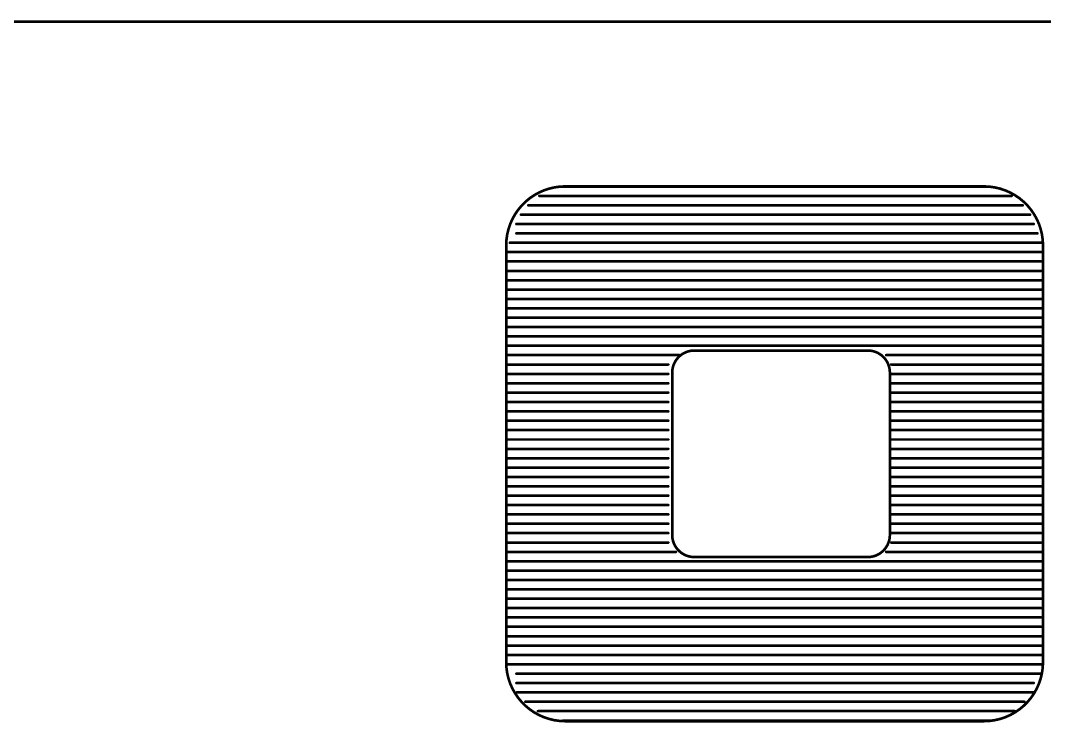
# Model space of a CAD drawing. Extents: x 100 to 134.1, y 89.8 to 141.6.
# Drawn here: x 120.648 to 124.458, y 92.392 to 95.005 of the extents above; entities that cross this region are included whole.
import ezdxf

# ---------------------------------------------------------------- set-up
doc = ezdxf.new("R2010")
doc.units = 0
doc.layers.get('0').update_dxf_attribs({"linetype": 'CONTINUOUS'})
doc.layers.add('MASK-BOTTOM_PHO', color=5, linetype='CONTINUOUS')
doc.layers.add('SILK-BOTTOM_PHO', color=14, linetype='CONTINUOUS')

# ---------------------------------------------------------------- blocks, each defined once
blk = doc.blocks.new('ROUND_233')
at = {"const_width": 0.004952}
blk.add_lwpolyline([(-0.002476, 0, 1), (0.002476, 0, 1)], format="xyb", close=True, dxfattribs=at)

msp = doc.modelspace()

# ---------------------------------------------------------------- linework, layer by layer
at = {"layer": 'MASK-BOTTOM_PHO', "const_width": 0.009906}
for points in [[(127.625094, 95.000064), (100.32492, 95.000064)], [(122.667522, 94.386908), (124.243592, 94.386908)], [(122.674634, 94.387416), (124.23267, 94.387416)], [(122.578622, 94.35211), (124.335794, 94.35211)], [(122.53722, 94.317058), (124.376942, 94.317058)], [(122.509788, 94.28226), (124.404374, 94.28226)], [(122.493024, 94.247462), (124.417836, 94.247462)], [(122.493024, 94.212664), (124.431806, 94.212664)], [(122.454924, 92.616528), (122.454924, 94.167706)], [(122.46864, 94.177612), (124.452634, 94.177612)], [(124.45238, 94.167706), (124.45238, 92.616528)], [(122.458226, 94.142814), (124.445522, 94.142814)], [(122.458226, 94.108016), (124.445522, 94.108016)], [(122.458226, 94.072964), (124.445522, 94.072964)], [(122.458226, 94.038166), (124.445522, 94.038166)], [(122.458226, 94.003368), (124.445522, 94.003368)], [(122.458226, 93.96857), (124.445522, 93.96857)], [(122.458226, 93.933518), (124.445522, 93.933518)], [(122.458226, 93.89872), (124.445522, 93.89872)], [(122.458226, 93.863922), (124.445522, 93.863922)], [(122.458226, 93.82887), (124.445522, 93.82887)], [(122.458226, 93.794072), (124.445522, 93.794072)], [(123.155202, 93.776546), (123.800362, 93.776546)], [(122.458226, 93.759274), (123.100084, 93.759274)], [(123.868942, 93.759274), (124.445522, 93.759274)], [(122.458226, 93.724476), (123.05792, 93.724476)], [(123.887992, 93.724476), (124.445522, 93.724476)], [(122.458226, 93.689424), (123.05792, 93.689424)], [(123.072652, 93.090238), (123.072652, 93.69425)], [(123.882658, 93.69425), (123.882658, 93.090238)], [(123.887992, 93.689424), (124.445522, 93.689424)], [(122.458226, 93.654626), (123.05792, 93.654626)], [(122.458226, 93.619828), (123.05792, 93.619828)], [(123.887992, 93.654626), (124.445522, 93.654626)], [(123.887992, 93.619828), (124.445522, 93.619828)], [(122.458226, 93.584776), (123.05792, 93.584776)], [(123.887992, 93.584776), (124.445522, 93.584776)], [(122.458226, 93.549978), (123.05792, 93.549978)], [(123.887992, 93.549978), (124.445522, 93.549978)], [(122.458226, 93.51518), (123.05792, 93.51518)], [(123.887992, 93.51518), (124.445522, 93.51518)], [(122.458226, 93.480382), (123.05792, 93.480382)], [(123.887992, 93.480382), (124.445522, 93.480382)], [(122.458226, 93.44533), (123.05792, 93.44533)], [(123.887992, 93.44533), (124.445522, 93.44533)], [(122.458226, 93.410532), (123.05792, 93.410532)], [(123.887992, 93.410532), (124.445522, 93.410532)], [(122.458226, 93.375734), (123.05792, 93.375734)], [(123.887992, 93.375734), (124.445522, 93.375734)], [(122.458226, 93.340936), (123.05792, 93.340936)], [(123.887992, 93.340936), (124.445522, 93.340936)], [(122.458226, 93.305884), (123.05792, 93.305884)], [(123.887992, 93.305884), (124.445522, 93.305884)], [(122.458226, 93.271086), (123.05792, 93.271086)], [(123.887992, 93.271086), (124.445522, 93.271086)], [(122.458226, 93.236288), (123.05792, 93.236288)], [(122.458226, 93.201236), (123.05792, 93.201236)], [(123.887992, 93.236288), (124.445522, 93.236288)], [(123.887992, 93.201236), (124.445522, 93.201236)], [(122.458226, 93.166438), (123.05792, 93.166438)], [(123.887992, 93.166438), (124.445522, 93.166438)], [(122.458226, 93.13164), (123.05792, 93.13164)], [(123.887992, 93.13164), (124.445522, 93.13164)], [(122.458226, 93.096842), (123.05792, 93.096842)], [(123.887992, 93.096842), (124.445522, 93.096842)], [(122.458226, 93.06179), (123.05792, 93.06179)], [(123.887992, 93.06179), (124.445522, 93.06179)], [(122.458226, 93.026992), (123.086368, 93.026992)], [(123.868942, 93.026992), (124.445522, 93.026992)], [(122.458226, 92.992194), (124.445522, 92.992194)], [(123.800362, 93.007688), (123.155202, 93.007688)], [(122.458226, 92.957142), (124.445522, 92.957142)], [(122.458226, 92.922344), (124.445522, 92.922344)], [(122.458226, 92.887546), (124.445522, 92.887546)], [(122.458226, 92.852748), (124.445522, 92.852748)], [(122.458226, 92.817696), (124.445522, 92.817696)], [(122.458226, 92.782898), (124.445522, 92.782898)], [(122.458226, 92.7481), (124.445522, 92.7481)], [(122.458226, 92.713048), (124.445522, 92.713048)], [(122.458226, 92.67825), (124.445522, 92.67825)], [(122.458226, 92.643452), (124.445522, 92.643452)], [(122.458226, 92.608654), (124.445522, 92.608654)], [(122.493024, 92.573602), (124.445522, 92.573602)], [(122.493024, 92.538804), (124.417836, 92.538804)], [(122.494802, 92.504006), (124.417836, 92.504006)], [(122.526298, 92.469208), (124.383038, 92.469208)], [(122.573034, 92.434156), (124.34824, 92.434156)], [(122.667522, 92.399358), (124.253244, 92.399358)], [(124.23267, 92.396818), (122.674634, 92.396818)]]:
    msp.add_lwpolyline(points, dxfattribs=at)
for points in [[(122.674634, 94.387416, 0.4142136), (122.454924, 94.167706)], [(124.45238, 94.167706, 0.4142136), (124.23267, 94.387416)], [(123.155202, 93.776546, 0.4142207), (123.072652, 93.69425)], [(123.882658, 93.69425, 0.4142136), (123.800362, 93.776546)], [(123.072652, 93.090238, 0.4142136), (123.155202, 93.007688)], [(123.800362, 93.007688, 0.4142207), (123.882658, 93.090238)], [(122.454924, 92.616528, 0.4142136), (122.674634, 92.396818)], [(124.23267, 92.396818, 0.4142136), (124.45238, 92.616528)]]:
    msp.add_lwpolyline(points, format="xyb", dxfattribs=at)
at = {"layer": 'SILK-BOTTOM_PHO', "const_width": 0.009906}
for points in [[(127.625094, 95.000064), (100.32492, 95.000064)], [(122.667522, 94.386908), (124.243592, 94.386908)], [(122.674634, 94.387416), (124.23267, 94.387416)], [(122.578622, 94.35211), (124.335794, 94.35211)], [(122.53722, 94.317058), (124.376942, 94.317058)], [(122.509788, 94.28226), (124.404374, 94.28226)], [(122.493024, 94.247462), (124.417836, 94.247462)], [(122.493024, 94.212664), (124.431806, 94.212664)], [(122.454924, 92.616528), (122.454924, 94.167706)], [(122.46864, 94.177612), (124.452634, 94.177612)], [(124.45238, 94.167706), (124.45238, 92.616528)], [(122.458226, 94.142814), (124.445522, 94.142814)], [(122.458226, 94.108016), (124.445522, 94.108016)], [(122.458226, 94.072964), (124.445522, 94.072964)], [(122.458226, 94.038166), (124.445522, 94.038166)], [(122.458226, 94.003368), (124.445522, 94.003368)], [(122.458226, 93.96857), (124.445522, 93.96857)], [(122.458226, 93.933518), (124.445522, 93.933518)], [(122.458226, 93.89872), (124.445522, 93.89872)], [(122.458226, 93.863922), (124.445522, 93.863922)], [(122.458226, 93.82887), (124.445522, 93.82887)], [(122.458226, 93.794072), (124.445522, 93.794072)], [(123.155202, 93.776546), (123.800362, 93.776546)], [(122.458226, 93.759274), (123.100084, 93.759274)], [(123.868942, 93.759274), (124.445522, 93.759274)], [(122.458226, 93.724476), (123.05792, 93.724476)], [(123.887992, 93.724476), (124.445522, 93.724476)], [(122.458226, 93.689424), (123.05792, 93.689424)], [(123.072652, 93.090238), (123.072652, 93.69425)], [(123.882658, 93.69425), (123.882658, 93.090238)], [(123.887992, 93.689424), (124.445522, 93.689424)], [(122.458226, 93.654626), (123.05792, 93.654626)], [(122.458226, 93.619828), (123.05792, 93.619828)], [(123.887992, 93.654626), (124.445522, 93.654626)], [(123.887992, 93.619828), (124.445522, 93.619828)], [(122.458226, 93.584776), (123.05792, 93.584776)], [(123.887992, 93.584776), (124.445522, 93.584776)], [(122.458226, 93.549978), (123.05792, 93.549978)], [(123.887992, 93.549978), (124.445522, 93.549978)], [(122.458226, 93.51518), (123.05792, 93.51518)], [(123.887992, 93.51518), (124.445522, 93.51518)], [(122.458226, 93.480382), (123.05792, 93.480382)], [(123.887992, 93.480382), (124.445522, 93.480382)], [(122.458226, 93.44533), (123.05792, 93.44533)], [(123.887992, 93.44533), (124.445522, 93.44533)], [(122.458226, 93.410532), (123.05792, 93.410532)], [(123.887992, 93.410532), (124.445522, 93.410532)], [(122.458226, 93.375734), (123.05792, 93.375734)], [(123.887992, 93.375734), (124.445522, 93.375734)], [(122.458226, 93.340936), (123.05792, 93.340936)], [(123.887992, 93.340936), (124.445522, 93.340936)], [(122.458226, 93.305884), (123.05792, 93.305884)], [(123.887992, 93.305884), (124.445522, 93.305884)], [(122.458226, 93.271086), (123.05792, 93.271086)], [(123.887992, 93.271086), (124.445522, 93.271086)], [(122.458226, 93.236288), (123.05792, 93.236288)], [(122.458226, 93.201236), (123.05792, 93.201236)], [(123.887992, 93.236288), (124.445522, 93.236288)], [(123.887992, 93.201236), (124.445522, 93.201236)], [(122.458226, 93.166438), (123.05792, 93.166438)], [(123.887992, 93.166438), (124.445522, 93.166438)], [(122.458226, 93.13164), (123.05792, 93.13164)], [(123.887992, 93.13164), (124.445522, 93.13164)], [(122.458226, 93.096842), (123.05792, 93.096842)], [(123.887992, 93.096842), (124.445522, 93.096842)], [(122.458226, 93.06179), (123.05792, 93.06179)], [(123.887992, 93.06179), (124.445522, 93.06179)], [(122.458226, 93.026992), (123.086368, 93.026992)], [(123.868942, 93.026992), (124.445522, 93.026992)], [(122.458226, 92.992194), (124.445522, 92.992194)], [(123.800362, 93.007688), (123.155202, 93.007688)], [(122.458226, 92.957142), (124.445522, 92.957142)], [(122.458226, 92.922344), (124.445522, 92.922344)], [(122.458226, 92.887546), (124.445522, 92.887546)], [(122.458226, 92.852748), (124.445522, 92.852748)], [(122.458226, 92.817696), (124.445522, 92.817696)], [(122.458226, 92.782898), (124.445522, 92.782898)], [(122.458226, 92.7481), (124.445522, 92.7481)], [(122.458226, 92.713048), (124.445522, 92.713048)], [(122.458226, 92.67825), (124.445522, 92.67825)], [(122.458226, 92.643452), (124.445522, 92.643452)], [(122.458226, 92.608654), (124.445522, 92.608654)], [(122.493024, 92.573602), (124.445522, 92.573602)], [(122.493024, 92.538804), (124.417836, 92.538804)], [(122.494802, 92.504006), (124.417836, 92.504006)], [(122.526298, 92.469208), (124.383038, 92.469208)], [(122.573034, 92.434156), (124.34824, 92.434156)], [(122.667522, 92.399358), (124.253244, 92.399358)], [(124.23267, 92.396818), (122.674634, 92.396818)]]:
    msp.add_lwpolyline(points, dxfattribs=at)
for points in [[(122.674634, 94.387416, 0.4142136), (122.454924, 94.167706)], [(124.45238, 94.167706, 0.4142136), (124.23267, 94.387416)], [(123.155202, 93.776546, 0.4142207), (123.072652, 93.69425)], [(123.882658, 93.69425, 0.4142136), (123.800362, 93.776546)], [(123.072652, 93.090238, 0.4142136), (123.155202, 93.007688)], [(123.800362, 93.007688, 0.4142207), (123.882658, 93.090238)], [(122.454924, 92.616528, 0.4142136), (122.674634, 92.396818)], [(124.23267, 92.396818, 0.4142136), (124.45238, 92.616528)]]:
    msp.add_lwpolyline(points, format="xyb", dxfattribs=at)

# ---------------------------------------------------------------- block references
at = {"layer": 'MASK-BOTTOM_PHO'}
for p in [(122.667522, 94.386908), (122.674634, 94.387416), (122.674634, 94.387416), (124.23267, 94.387416), (124.23267, 94.387416), (124.243592, 94.386908), (122.578622, 94.35211), (124.335794, 94.35211), (122.53722, 94.317058), (124.376942, 94.317058), (122.509788, 94.28226), (124.404374, 94.28226), (122.493024, 94.247462), (124.417836, 94.247462), (122.493024, 94.212664), (124.431806, 94.212664), (122.454924, 94.167706), (122.454924, 94.167706), (122.46864, 94.177612), (124.45238, 94.167706), (124.45238, 94.167706), (124.452634, 94.177612), (122.458226, 94.142814), (124.445522, 94.142814), (122.458226, 94.108016), (124.445522, 94.108016), (122.458226, 94.072964), (124.445522, 94.072964), (122.458226, 94.038166), (122.458226, 94.003368), (124.445522, 94.038166), (124.445522, 94.003368), (122.458226, 93.96857), (124.445522, 93.96857), (122.458226, 93.933518), (124.445522, 93.933518), (122.458226, 93.89872), (124.445522, 93.89872), (122.458226, 93.863922), (124.445522, 93.863922), (122.458226, 93.82887), (124.445522, 93.82887), (122.458226, 93.794072), (123.155202, 93.776546), (123.155202, 93.776546), (123.800362, 93.776546), (123.800362, 93.776546), (124.445522, 93.794072), (122.458226, 93.759274), (123.100084, 93.759274), (123.868942, 93.759274), (124.445522, 93.759274), (122.458226, 93.724476), (123.05792, 93.724476), (123.887992, 93.724476), (124.445522, 93.724476), (122.458226, 93.689424), (123.05792, 93.689424), (123.072652, 93.69425), (123.072652, 93.69425), (123.882658, 93.69425), (123.882658, 93.69425), (123.887992, 93.689424), (124.445522, 93.689424), (122.458226, 93.654626), (122.458226, 93.619828), (123.05792, 93.654626), (123.05792, 93.619828), (123.887992, 93.654626), (123.887992, 93.619828), (124.445522, 93.654626), (124.445522, 93.619828), (122.458226, 93.584776), (123.05792, 93.584776), (123.887992, 93.584776), (124.445522, 93.584776), (122.458226, 93.549978), (123.05792, 93.549978), (123.887992, 93.549978), (124.445522, 93.549978), (122.458226, 93.51518), (123.05792, 93.51518), (123.887992, 93.51518), (124.445522, 93.51518), (122.458226, 93.480382), (123.05792, 93.480382), (123.887992, 93.480382), (124.445522, 93.480382), (122.458226, 93.44533), (123.05792, 93.44533), (123.887992, 93.44533), (124.445522, 93.44533), (122.458226, 93.410532), (123.05792, 93.410532), (123.887992, 93.410532), (124.445522, 93.410532), (122.458226, 93.375734), (123.05792, 93.375734), (123.887992, 93.375734), (124.445522, 93.375734), (122.458226, 93.340936), (123.05792, 93.340936), (123.887992, 93.340936), (124.445522, 93.340936), (122.458226, 93.305884), (123.05792, 93.305884), (123.887992, 93.305884), (124.445522, 93.305884), (122.458226, 93.271086), (123.05792, 93.271086), (123.887992, 93.271086), (124.445522, 93.271086), (122.458226, 93.236288), (122.458226, 93.201236), (123.05792, 93.236288), (123.05792, 93.201236), (123.887992, 93.236288), (123.887992, 93.201236), (124.445522, 93.236288), (124.445522, 93.201236), (122.458226, 93.166438), (123.05792, 93.166438), (123.887992, 93.166438), (124.445522, 93.166438), (122.458226, 93.13164), (123.05792, 93.13164), (123.887992, 93.13164), (124.445522, 93.13164), (122.458226, 93.096842), (123.05792, 93.096842), (123.072652, 93.090238), (123.072652, 93.090238), (123.882658, 93.090238), (123.882658, 93.090238), (123.887992, 93.096842), (124.445522, 93.096842), (122.458226, 93.06179), (123.05792, 93.06179), (123.887992, 93.06179), (124.445522, 93.06179), (122.458226, 93.026992), (123.086368, 93.026992), (123.868942, 93.026992), (124.445522, 93.026992), (122.458226, 92.992194), (123.155202, 93.007688), (123.155202, 93.007688), (123.800362, 93.007688), (123.800362, 93.007688), (124.445522, 92.992194), (122.458226, 92.957142), (124.445522, 92.957142), (122.458226, 92.922344), (124.445522, 92.922344), (122.458226, 92.887546), (124.445522, 92.887546), (122.458226, 92.852748), (124.445522, 92.852748), (122.458226, 92.817696), (122.458226, 92.782898), (124.445522, 92.817696), (124.445522, 92.782898), (122.458226, 92.7481), (124.445522, 92.7481), (122.458226, 92.713048), (124.445522, 92.713048), (122.458226, 92.67825), (124.445522, 92.67825), (122.458226, 92.643452), (124.445522, 92.643452), (122.454924, 92.616528), (122.454924, 92.616528), (122.458226, 92.608654), (124.445522, 92.608654), (124.45238, 92.616528), (124.45238, 92.616528), (122.493024, 92.573602), (124.445522, 92.573602), (122.493024, 92.538804), (124.417836, 92.538804), (122.494802, 92.504006), (124.417836, 92.504006), (122.526298, 92.469208), (124.383038, 92.469208), (122.573034, 92.434156), (124.34824, 92.434156), (122.667522, 92.399358), (122.674634, 92.396818), (122.674634, 92.396818), (124.23267, 92.396818), (124.23267, 92.396818), (124.253244, 92.399358)]:
    msp.add_blockref('ROUND_233', p, dxfattribs=at)
at = {"layer": 'SILK-BOTTOM_PHO'}
for p in [(122.667522, 94.386908), (122.674634, 94.387416), (122.674634, 94.387416), (124.23267, 94.387416), (124.23267, 94.387416), (124.243592, 94.386908), (122.578622, 94.35211), (124.335794, 94.35211), (122.53722, 94.317058), (124.376942, 94.317058), (122.509788, 94.28226), (124.404374, 94.28226), (122.493024, 94.247462), (124.417836, 94.247462), (122.493024, 94.212664), (124.431806, 94.212664), (122.454924, 94.167706), (122.454924, 94.167706), (122.46864, 94.177612), (124.45238, 94.167706), (124.45238, 94.167706), (124.452634, 94.177612), (122.458226, 94.142814), (124.445522, 94.142814), (122.458226, 94.108016), (124.445522, 94.108016), (122.458226, 94.072964), (124.445522, 94.072964), (122.458226, 94.038166), (122.458226, 94.003368), (124.445522, 94.038166), (124.445522, 94.003368), (122.458226, 93.96857), (124.445522, 93.96857), (122.458226, 93.933518), (124.445522, 93.933518), (122.458226, 93.89872), (124.445522, 93.89872), (122.458226, 93.863922), (124.445522, 93.863922), (122.458226, 93.82887), (124.445522, 93.82887), (122.458226, 93.794072), (123.155202, 93.776546), (123.155202, 93.776546), (123.800362, 93.776546), (123.800362, 93.776546), (124.445522, 93.794072), (122.458226, 93.759274), (123.100084, 93.759274), (123.868942, 93.759274), (124.445522, 93.759274), (122.458226, 93.724476), (123.05792, 93.724476), (123.887992, 93.724476), (124.445522, 93.724476), (122.458226, 93.689424), (123.05792, 93.689424), (123.072652, 93.69425), (123.072652, 93.69425), (123.882658, 93.69425), (123.882658, 93.69425), (123.887992, 93.689424), (124.445522, 93.689424), (122.458226, 93.654626), (122.458226, 93.619828), (123.05792, 93.654626), (123.05792, 93.619828), (123.887992, 93.654626), (123.887992, 93.619828), (124.445522, 93.654626), (124.445522, 93.619828), (122.458226, 93.584776), (123.05792, 93.584776), (123.887992, 93.584776), (124.445522, 93.584776), (122.458226, 93.549978), (123.05792, 93.549978), (123.887992, 93.549978), (124.445522, 93.549978), (122.458226, 93.51518), (123.05792, 93.51518), (123.887992, 93.51518), (124.445522, 93.51518), (122.458226, 93.480382), (123.05792, 93.480382), (123.887992, 93.480382), (124.445522, 93.480382), (122.458226, 93.44533), (123.05792, 93.44533), (123.887992, 93.44533), (124.445522, 93.44533), (122.458226, 93.410532), (123.05792, 93.410532), (123.887992, 93.410532), (124.445522, 93.410532), (122.458226, 93.375734), (123.05792, 93.375734), (123.887992, 93.375734), (124.445522, 93.375734), (122.458226, 93.340936), (123.05792, 93.340936), (123.887992, 93.340936), (124.445522, 93.340936), (122.458226, 93.305884), (123.05792, 93.305884), (123.887992, 93.305884), (124.445522, 93.305884), (122.458226, 93.271086), (123.05792, 93.271086), (123.887992, 93.271086), (124.445522, 93.271086), (122.458226, 93.236288), (122.458226, 93.201236), (123.05792, 93.236288), (123.05792, 93.201236), (123.887992, 93.236288), (123.887992, 93.201236), (124.445522, 93.236288), (124.445522, 93.201236), (122.458226, 93.166438), (123.05792, 93.166438), (123.887992, 93.166438), (124.445522, 93.166438), (122.458226, 93.13164), (123.05792, 93.13164), (123.887992, 93.13164), (124.445522, 93.13164), (122.458226, 93.096842), (123.05792, 93.096842), (123.072652, 93.090238), (123.072652, 93.090238), (123.882658, 93.090238), (123.882658, 93.090238), (123.887992, 93.096842), (124.445522, 93.096842), (122.458226, 93.06179), (123.05792, 93.06179), (123.887992, 93.06179), (124.445522, 93.06179), (122.458226, 93.026992), (123.086368, 93.026992), (123.868942, 93.026992), (124.445522, 93.026992), (122.458226, 92.992194), (123.155202, 93.007688), (123.155202, 93.007688), (123.800362, 93.007688), (123.800362, 93.007688), (124.445522, 92.992194), (122.458226, 92.957142), (124.445522, 92.957142), (122.458226, 92.922344), (124.445522, 92.922344), (122.458226, 92.887546), (124.445522, 92.887546), (122.458226, 92.852748), (124.445522, 92.852748), (122.458226, 92.817696), (122.458226, 92.782898), (124.445522, 92.817696), (124.445522, 92.782898), (122.458226, 92.7481), (124.445522, 92.7481), (122.458226, 92.713048), (124.445522, 92.713048), (122.458226, 92.67825), (124.445522, 92.67825), (122.458226, 92.643452), (124.445522, 92.643452), (122.454924, 92.616528), (122.454924, 92.616528), (122.458226, 92.608654), (124.445522, 92.608654), (124.45238, 92.616528), (124.45238, 92.616528), (122.493024, 92.573602), (124.445522, 92.573602), (122.493024, 92.538804), (124.417836, 92.538804), (122.494802, 92.504006), (124.417836, 92.504006), (122.526298, 92.469208), (124.383038, 92.469208), (122.573034, 92.434156), (124.34824, 92.434156), (122.667522, 92.399358), (122.674634, 92.396818), (122.674634, 92.396818), (124.23267, 92.396818), (124.23267, 92.396818), (124.253244, 92.399358)]:
    msp.add_blockref('ROUND_233', p, dxfattribs=at)

doc.saveas('drawing.dxf')
